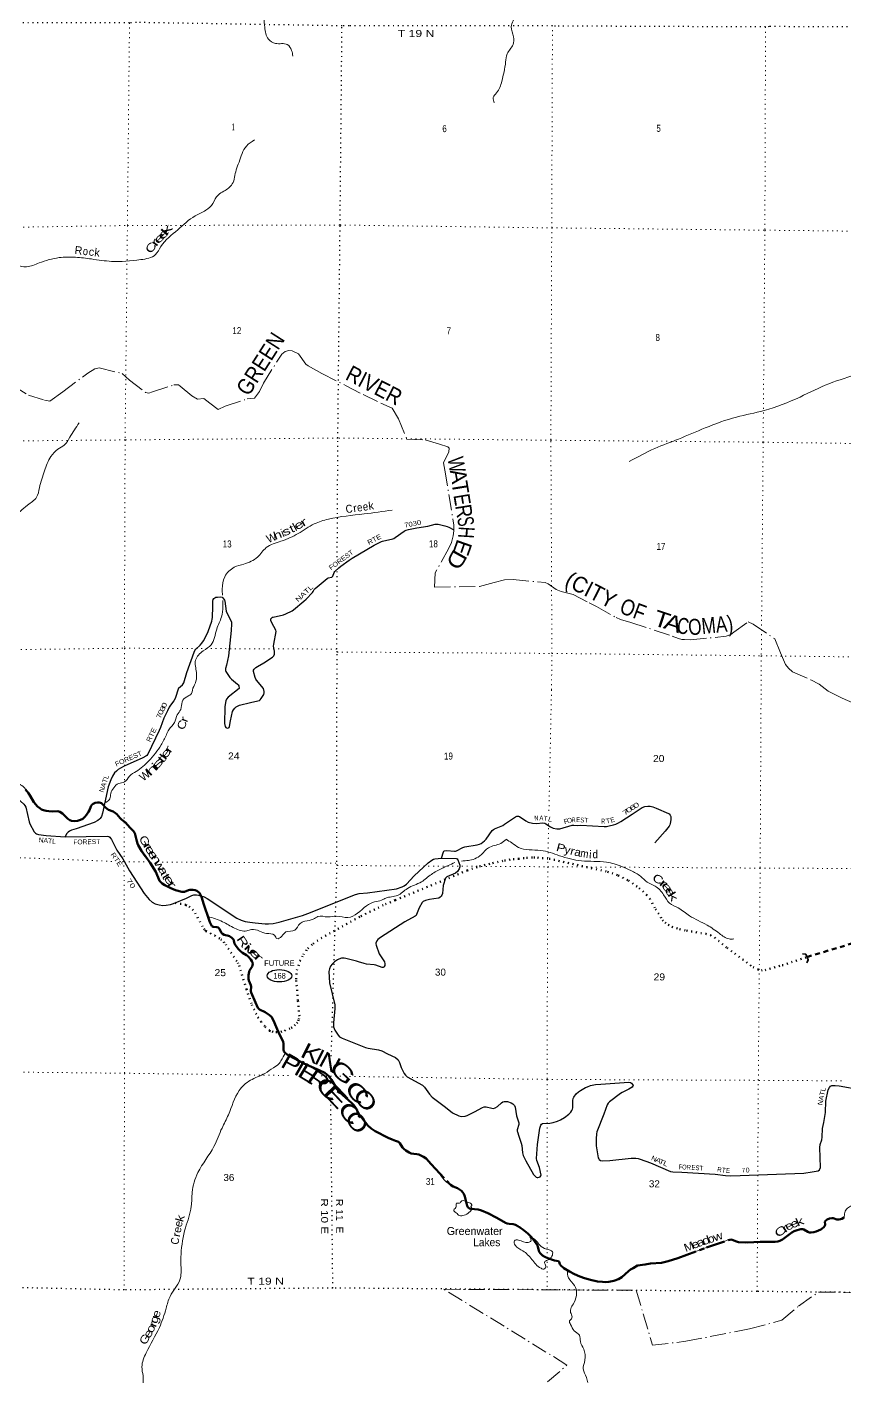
# Model space of a CAD drawing. Header units: feet. Extents: x -252966 to 4, y -183309 to 1368.
# Drawn here: x -124436 to -104019, y -154382 to -120662 of the extents above; entities that cross this region are included whole.
import ezdxf
from ezdxf.enums import TextEntityAlignment as Align

# ---------------------------------------------------------------- set-up
doc = ezdxf.new("R2010")
doc.units = ezdxf.units.FT
doc.header["$LTSCALE"] = 80
for name, pattern in [('DOT_DASHED', [7.7, 5, -1.2, 0.3, -1.2]), ('DOTTED', [1.5, 0.3, -1.2]), ('LONG_DASH_SHORT_DASH', [9.9, 6, -1.2, 1.5, -1.2]), ('MEDIUM_DASHED', [4.5, 3, -1.5]), ('SHORT_DASHED', [2.7, 1.5, -1.2])]:
    doc.linetypes.add(name, pattern=pattern)
for name, color, linetype, lineweight in [('11', 7, 'LONG_DASH_SHORT_DASH', 60), ('29', 7, 'Continuous', 25), ('30', 7, 'Continuous', 35), ('39', 7, 'Continuous', 13), ('41', 7, 'Continuous', 13), ('44', 7, 'DOT_DASHED', 13), ('51', 7, 'MEDIUM_DASHED', 70), ('52', 7, 'Continuous', 25), ('6', 7, 'DOTTED', 25), ('7', 7, 'DOTTED', 13)]:
    doc.layers.add(name, color=color, linetype=linetype, lineweight=lineweight)
doc.layers.add('12', color=7, linetype='Continuous')

msp = doc.modelspace()

# ---------------------------------------------------------------- linework, layer by layer
at = {"layer": '11'}
for points in [[(-124474.66, -139719.7), (-124399.68, -139815.53), (-124355.17, -139883.79), (-124267.81, -140037.14), (-124173.19, -140148.53), (-124118.63, -140192.07), (-124074.89, -140217.69), (-124021.38, -140239.54), (-123953.76, -140256.53), (-123890.09, -140265.44), (-123792.2, -140273.36), (-123661.4, -140267.21), (-123612.82, -140280.92), (-123552, -140322.1), (-123417.25, -140457.07), (-123368.42, -140490.06), (-123324.46, -140503.21), (-123255.1, -140509.76), (-123173.41, -140503.93), (-123098.83, -140483.46), (-123041.59, -140453.14), (-122986.82, -140404.7), (-122946.42, -140355.5), (-122895.71, -140278.62), (-122875.64, -140239.86), (-122844.05, -140149.36), (-122826.93, -140119.86), (-122814.7, -140105.24), (-122782.99, -140079.22), (-122732.06, -140055.14), (-122676.15, -140043.87), (-122628.58, -140045.71), (-122600.6, -140053.27), (-122577.42, -140065.45), (-122546.38, -140090.95), (-122475.67, -140168.31), (-122429.58, -140209.11), (-122396.83, -140227.63), (-122282.51, -140275.68), (-122259.94, -140287.02), (-122220.94, -140313), (-122192.33, -140340.12), (-122107.38, -140441.79), (-122075.53, -140472.07), (-121971.9, -140546.67), (-121868, -140669.27), (-121777.07, -140762.04), (-121743.13, -140811.16), (-121720, -140876.37), (-121694.49, -141010.68), (-121676.64, -141071.48), (-121653.65, -141117.1), (-121570.31, -141253.54), (-121359.99, -141558.67), (-121215.47, -141783.26), (-121122.95, -142002.52), (-121061.15, -142068.85), (-120990.82, -142115.1), (-120843.94, -142188.29), (-120720.96, -142236.64), (-120568.72, -142275.63), (-120531.91, -142280.55), (-120503.52, -142277.07), (-120399.39, -142236.67), (-120367.23, -142229.74), (-120283.51, -142233.12), (-120233.44, -142241.13), (-120190.27, -142255.54), (-120156.02, -142276.08), (-120126.74, -142306.59), (-120099, -142352.97), (-120075.89, -142406.23), (-120018.88, -142596.68), (-119893.93, -142959.43), (-119862.66, -143041.61), (-119832.1, -143104.79)], [(-119832.1, -143104.79), (-119815.03, -143135.5), (-119800.27, -143148), (-119784.96, -143154.31), (-119769.29, -143157.65), (-119688.2, -143163.07), (-119662.41, -143169.56), (-119645.79, -143179.92), (-119627.24, -143201.91), (-119581.41, -143294.8), (-119553.47, -143329.43), (-119510.02, -143351.05), (-119398.71, -143378.08), (-119374.68, -143387.73), (-119351.83, -143401.18), (-119317.89, -143425.73), (-119298.3, -143443.76), (-119280.56, -143465.02), (-119270.16, -143482.96), (-119263.54, -143501.2), (-119248.23, -143568.14), (-119230.2, -143604.47), (-119146.3, -143715.67), (-119098.88, -143765.33), (-119048.12, -143805.24), (-118948.01, -143862.31), (-118908.3, -143897.41), (-118841.52, -143974.2), (-118818.2, -144010.74), (-118803.25, -144043.82), (-118794.4, -144082.41), (-118798.25, -144114.13), (-118811.2, -144143.14), (-118873.07, -144242.1), (-118884.05, -144276.72), (-118897.95, -144360.51), (-118900.88, -144454.13), (-118893.11, -144495.53), (-118839.97, -144611.46), (-118833.15, -144652.9), (-118843.66, -144743.02), (-118842.92, -144765.34), (-118834.25, -144794.73), (-118729.06, -145041.86), (-118666.57, -145181.2), (-118627.73, -145218.98), (-118486.95, -145283.46), (-118378.97, -145359.23), (-118326.93, -145407.21), (-118271.93, -145497.77), (-118143.98, -145812.58), (-118032.53, -146022.12), (-118023.38, -146076.04), (-118028.94, -146188.73), (-118027.68, -146220.04), (-118024.91, -146237.62), (-118020.17, -146254.48), (-118013.44, -146269.82), (-118002.93, -146285.91), (-117979.26, -146310.41), (-117934.98, -146345.39), (-117875.85, -146381.2), (-117765.16, -146441.16), (-117520.61, -146567), (-117132.69, -146735.13), (-116993.33, -146807.69), (-116891.6, -146890.59), (-116823.08, -146979.5), (-116683.09, -147208.35), (-116617.01, -147291.45), (-116320.47, -147558.89), (-116275.47, -147601.5), (-116241.17, -147644.43), (-116193.38, -147719.21), (-116184.37, -147742.89), (-116170.91, -147813.78), (-116157.34, -147840.64), (-116065.2, -147932.59), (-115916.48, -148121.72), (-115837.35, -148193.72), (-115732.69, -148261.78), (-115406.35, -148429.92), (-115313.85, -148473.82), (-115223.43, -148500.81), (-115155.16, -148528.66), (-115117.52, -148564.42), (-115050.33, -148672.32), (-115021, -148707.55), (-114968.63, -148747.55), (-114884.2, -148796.68), (-114833.6, -148816.51), (-114769.04, -148827.07), (-114694.21, -148835.39), (-114645.87, -148849.34), (-114526.07, -148906.41), (-114463.27, -148948.35), (-114332.59, -149083.03), (-113852.7, -149602.95)], [(-113852.7, -149602.95), (-113788.18, -149646.54), (-113678.4, -149686.91), (-113578.15, -149755.66), (-113541.72, -149792.26), (-113517.43, -149829.3), (-113493.02, -149897.18), (-113435.68, -150127.35), (-113416.4, -150163.62), (-113399.43, -150182.29), (-113378.57, -150196.01), (-113340.38, -150204.87), (-113163.72, -150216.56), (-113076.12, -150243.59), (-112920.23, -150309.69), (-112692.85, -150425.81), (-112476.25, -150554.3), (-112434.93, -150570.09), (-112390.42, -150577.89), (-112285.33, -150587.34), (-112226.99, -150603.1), (-112166.33, -150635.08), (-112044.81, -150716.59), (-111919.24, -150823.44), (-111838.45, -150903.54), (-111766.26, -150987.05), (-111690.91, -151091.28), (-111677.37, -151123.22), (-111646.89, -151243.75), (-111633.89, -151275.03), (-111610.35, -151309.81), (-111555.97, -151365.73), (-111497.79, -151405.59), (-111421.67, -151438.53), (-111252.05, -151492.86), (-111152.75, -151512.54), (-111134.96, -151525.65), (-111122.38, -151586.05), (-111093.65, -151615.94), (-111017.47, -151683.77), (-110878.77, -151770.19), (-110756.48, -151834.64), (-110621.56, -151895.11), (-110505.82, -151938.3), (-110357.01, -151981.7), (-110179.02, -152016.99), (-110057.44, -152031.34), (-109984.57, -152033.82), (-109893.04, -152028.03), (-109767.52, -152002.17), (-109652.35, -151957.42), (-109570.05, -151907.93), (-109406.38, -151757.84), (-109357.67, -151720.83), (-109289.63, -151682.25), (-109178.07, -151622.69), (-108986.52, -151592.79), (-108854.36, -151572.82), (-108580.12, -151550.56), (-108409.58, -151511.23), (-108167.82, -151436.24), (-107457.44, -151172.19), (-106912.12, -150985.11), (-106827.87, -150971.87), (-106731.59, -151010.28), (-106654.37, -151039.8), (-106427.41, -151048.39), (-106112.13, -151026.41), (-105814.08, -151032.08), (-105735.23, -151029.13), (-105670.87, -151019.95), (-105622.15, -151003.68), (-105552.97, -150965.89), (-105320.39, -150791.03), (-105262.33, -150761.25), (-105189.8, -150734.54), (-105127.67, -150718.62), (-105127.67, -150718.62), (-105096.25, -150713.47), (-105067.53, -150711.66), (-105046.39, -150715.31), (-105023.93, -150723.35), (-104925.94, -150777.77), (-104904.47, -150787.06), (-104878.51, -150793.68), (-104840.71, -150793.05), (-104776.5, -150783.61), (-104716.09, -150767.81), (-104658.46, -150746.5), (-104600.31, -150718.46), (-104563.03, -150694.4), (-104521.98, -150658.89), (-104494.39, -150626.59), (-104489.56, -150598.57), (-104494.79, -150530.71), (-104483.14, -150501.81), (-104438.47, -150467.47), (-104381.6, -150442.26), (-104323.87, -150432.5), (-104288.68, -150437.06), (-104200.95, -150468.42)], [(-104199.22, -150468.77), (-104180.99, -150470.79), (-104145.29, -150469.62), (-104109.59, -150464.98), (-104070.68, -150452.38), (-104028.6, -150424.95), (-104016.34, -150411.72)]]:
    msp.add_lwpolyline(points, dxfattribs=at)
at = {"layer": '29'}
for points in [[(-118525.96, -137196.7), (-118698.92, -136989.57), (-118715.18, -136962.66), (-118730.43, -136926.28), (-118771.9, -136773.63), (-118771.5, -136739.6), (-118758.59, -136717.3), (-118715.01, -136675.31), (-118677.63, -136645.68), (-118517.3, -136551.69), (-118297.43, -136416.75), (-118280.41, -136397.38), (-118271.08, -136384.07), (-118252.85, -136338.09), (-118247.56, -136303.45), (-118248.23, -136265.4), (-118271.53, -136138.38), (-118269.27, -136086.85), (-118210.96, -135776.27), (-118214.12, -135742.87), (-118266.39, -135645.03), (-118341.88, -135507.61), (-118345.54, -135484.59), (-118340.25, -135455.82), (-118317.96, -135428.82), (-118300.36, -135418.25), (-118282.99, -135411.32), (-118029.43, -135352.49), (-117965.35, -135334.31), (-117932.49, -135317.88), (-117846.24, -135275.02), (-117805.17, -135252.72), (-117777.46, -135229.21), (-117514.87, -135015.38), (-117460.78, -134963.32), (-117298.84, -134796.61), (-117284.27, -134775.16), (-117256.6, -134723.82), (-117233.13, -134696.82), (-116932.14, -134447.34), (-116912.37, -134435.14), (-116817.8, -134415.59), (-116805.41, -134408.6), (-116796.02, -134392.16), (-116762.78, -134295.11), (-116746.74, -134273.59), (-116645.52, -134183.07), (-116590.09, -134140.34), (-116387.09, -133990.07), (-116312.41, -133939.47), (-115755.76, -133618.73), (-115609.11, -133539.24), (-115577.43, -133525.15), (-115554.17, -133517.28), (-115296.98, -133454.71), (-115270.37, -133444.55), (-115233.62, -133424.19), (-115011.99, -133260.9), (-114987.79, -133245.15), (-114961.97, -133235.76), (-114905.25, -133223.3), (-114691.98, -133180.33), (-114420.44, -133139.74), (-114235.62, -133093.71), (-114201.09, -133088.76), (-114157, -133093.71), (-113993.9, -133130.11), (-113934.22, -133150.84), (-113895.33, -133167.67), (-113768.43, -133233.09)], [(-120650.11, -137185.52), (-120545.72, -137105.9), (-120530.46, -137083.6), (-120517.92, -137056.71), (-120439.89, -136793.39), (-120261.86, -136289.03), (-120238.28, -136246.53), (-120212.46, -136216.01), (-120104.51, -136112.69), (-120063.5, -136062.71), (-120024.71, -136004.69), (-119935.53, -135833.28), (-119910.95, -135773.68), (-119814.83, -135510.47), (-119804.11, -135466.98), (-119795.9, -135423.54), (-119788.41, -135146.13), (-119787.68, -135011.47), (-119783.29, -134972.97), (-119768.91, -134950.42), (-119745.44, -134929.29), (-119714.93, -134917.54), (-119672.38, -134911.24), (-119588.2, -134908.15), (-119560.04, -134915.2), (-119541.88, -134930.18), (-119504.06, -134986.8), (-119489.63, -135016.16), (-119456.78, -135262.7), (-119439.77, -135305.39), (-119332.58, -135513.49), (-119325.35, -135542.12), (-119323, -135577.34), (-119330.05, -135747.11), (-119400.38, -136381.03), (-119454.09, -136610.27), (-119473.21, -136699.69), (-119475.55, -136746.65), (-119467.16, -136771.29), (-119366.42, -136923.93), (-119327.71, -136961.46), (-119173.98, -137092.98), (-119157.55, -137109.42), (-119145.94, -137133.78), (-119136.16, -137193.5)], [(-120650.11, -137185.52), (-120732.33, -137451.2), (-120765.21, -137508.72), (-120849.44, -137616.58), (-120883.26, -137665.66), (-120924.97, -137753.48), (-121016.65, -137940.66), (-121095.71, -138171.87), (-121130.34, -138247.94), (-121419.64, -138839.75), (-121439.39, -138868.44), (-121467.85, -138892.53), (-121542.99, -138932.51), (-122010.55, -139141.55), (-122100.48, -139190.44), (-122154.11, -139224.39), (-122202.27, -139263.82), (-122247.03, -139309.17), (-122302.97, -139390.86), (-122342.37, -139476.29), (-122403.27, -139656.03), (-122546.93, -140315.64), (-122574.41, -140400.68), (-122604.54, -140447.23), (-122624.76, -140466.39), (-122668.54, -140499.25), (-122758.01, -140543.66), (-123204.96, -140702.84), (-123321.97, -140736.92), (-123359.18, -140752.25), (-123376.08, -140762.99), (-123402.96, -140787.3), (-123446.74, -140833.3), (-123483.97, -140908.03)], [(-119136.16, -137193.5), (-119409.59, -137416.7), (-119449.17, -137461.7), (-119466.51, -137502.13), (-119477.45, -137550.32), (-119489.41, -137655.6), (-119496, -138070.31), (-119486.21, -138148.32), (-119467.05, -138172.84), (-119448.99, -138183.37), (-119427.1, -138185.56), (-119403.02, -138183.37), (-119386.85, -138173.76), (-119374.57, -138146.13), (-119352.86, -138001.82), (-119296.22, -137776.04), (-119273.87, -137727.75), (-119243.22, -137690.51), (-119206.01, -137655.46), (-119160.24, -137629.32), (-119125.02, -137613.84), (-118846.51, -137548.76), (-118665.32, -137508.7), (-118627.31, -137493.17), (-118606.21, -137478.03), (-118582.13, -137449.56), (-118519.42, -137348.13), (-118504.94, -137309.67), (-118507.24, -137268.33), (-118525.96, -137196.7)], [(-125085.79, -139718.83), (-124825.62, -139824.62), (-124762.36, -139862.91), (-124512.81, -140086.34), (-124486.54, -140119.2), (-124464.41, -140165.4), (-124380.37, -140529.91), (-124362.68, -140577.35), (-124255.59, -140777.43), (-124226.9, -140811.35), (-124194.3, -140832.2), (-124143.95, -140847.53), (-123958.83, -140870.53), (-123483.97, -140908.03)], [(-114076.61, -141438.75), (-114024.76, -141283.05), (-114016.33, -141262.69), (-114004.29, -141255.01), (-113946.18, -141249.89), (-113753.84, -141266.12), (-113727.38, -141267.07), (-113698.92, -141258.31), (-113547.88, -141175.07), (-113497.98, -141158.85), (-113182.57, -141108.36), (-113125.39, -141091.83), (-113085.99, -141067.73), (-113000.61, -141002.02), (-112962.38, -140962.61), (-112807.98, -140745.73), (-112781.24, -140722.22), (-112751.06, -140706.3), (-112547.47, -140618.7), (-112503.7, -140592.4), (-112224.28, -140408.01), (-112196.14, -140391.97), (-112176.43, -140387.59), (-112152.35, -140387.59), (-112129.93, -140399.07), (-111970.7, -140507.1), (-111909.37, -140534.35), (-111802.11, -140560.64), (-111704.68, -140570.26), (-111541.61, -140558.44), (-111496.06, -140564.64), (-111469.37, -140575.97), (-111356.72, -140658.41), (-111286.59, -140688.78), (-111196.84, -140708.5), (-111161.81, -140708.5), (-111116.57, -140703.25), (-110811.56, -140614.31), (-110766.62, -140611.08), (-110688.48, -140617.99), (-110594.18, -140613.06), (-110010.97, -140645.8), (-109950.18, -140643.89), (-109891.07, -140632.94), (-109781.62, -140606.65), (-109721.43, -140590.12), (-109686.4, -140574.78), (-109654.66, -140558.46), (-109594.46, -140522.32), (-109315.69, -140335.17), (-109061.25, -140175.78), (-108992.47, -140147.75), (-108918.46, -140139.35), (-108865.5, -140141.18), (-108799.83, -140156.51), (-108714.47, -140189.78), (-108406.9, -140319.71), (-108387.18, -140333.8), (-108360.93, -140361.32), (-108347.79, -140398.56), (-108348.72, -140482.52), (-108360.93, -140573.8), (-108369.69, -140602.28), (-108390.53, -140636.33), (-108486.16, -140761.48), (-108744.09, -141055.08)], [(-123483.97, -140908.03), (-122428.95, -140890.08), (-122392.73, -140900.12), (-122366.46, -140915.45), (-122346.76, -140937.35), (-122325.54, -140969.41), (-122190.16, -141239.48), (-122044.15, -141455.56), (-121875.01, -141756.06), (-121508.28, -142323.34), (-121385.77, -142470.71), (-121306.96, -142534.23), (-121232.34, -142576.98), (-121136.22, -142608.71), (-121037.71, -142617.47), (-120961.09, -142615.28), (-120849.54, -142597.4), (-120772.83, -142573.66), (-120448.7, -142437.69), (-120316.42, -142371.05), (-120263.28, -142353.65), (-120202.59, -142351.34), (-120147.87, -142360.1), (-120007.77, -142408.29), (-119931.42, -142447.63), (-119188.85, -142939.06), (-119086.18, -142984.41), (-118981.1, -143017.26), (-118869.46, -143041.36), (-118732.95, -143058.51), (-118479.81, -143078.6), (-118401, -143076.41), (-118285.85, -143067.65), (-118136.13, -143036.98), (-117547.67, -142867.72), (-117421.41, -142823.41), (-116224.35, -142343.88), (-116134.24, -142317.4), (-115929.08, -142301.18), (-115204.04, -142201.29), (-115061.6, -142155.31), (-115009.07, -142129.02), (-114948.06, -142084), (-114761.35, -141883.76), (-114412.82, -141557.13), (-114317.33, -141485.02), (-114281.23, -141464.23), (-114245.22, -141452.85), (-114076.61, -141438.75)], [(-114076.61, -141438.75), (-113709.72, -141446.97), (-113688, -141457.66), (-113672.68, -141481.75), (-113620.14, -141613.18), (-113615.76, -141635.09), (-113617.8, -141658.42), (-113633.27, -141707.37), (-113681.43, -141773.09), (-113727.79, -141811.45), (-113941.93, -141902.33), (-113963.82, -141919.85), (-113975.83, -141936.85), (-114031.99, -142118.55), (-114056.28, -142320.66), (-114069.99, -142359.05), (-114087.51, -142387.52), (-114113.77, -142416), (-114143.76, -142433.87), (-114266.57, -142454.83)], [(-114266.57, -142454.83), (-114374.82, -142473.3), (-114479.35, -142494.86), (-114536.26, -142518.95), (-114564.14, -142547.27), (-114635.78, -142678.7), (-114699.84, -142850.29), (-114712.49, -142868.34), (-114738.76, -142890.24), (-114992.62, -143031.28), (-115600.53, -143419.06), (-115672.4, -143474.01), (-115696.48, -143502.49), (-115718.37, -143561.63), (-115720.56, -143576.96), (-115712.98, -143614.14), (-115633.12, -143827.46), (-115502.99, -144029.33), (-115491.8, -144077.5), (-115496.18, -144123.5), (-115511.51, -144149.79), (-115520.26, -144162.93), (-115533.4, -144171.69), (-115558.73, -144172.97), (-115719.47, -144112.55), (-115760.49, -144102.52), (-115951.51, -144086.26), (-116006.83, -144073.65), (-116151.59, -144027.55)], [(-116151.59, -144027.55), (-116202.67, -144011.29), (-116469.22, -143942.79), (-116510.66, -143935.62), (-116576.49, -143938.41), (-116642.16, -143960.31), (-116674.99, -143977.84), (-116750.38, -144033.06), (-116810.71, -144089.55), (-116847.93, -144137.74), (-116876.39, -144205.65), (-116889.4, -144273.92), (-116878.45, -144552.58), (-116745.04, -145103.74), (-116739.18, -145197.39), (-116775.23, -145555.66), (-116775.69, -145655.75), (-116743.13, -145736.37), (-116657.48, -145866.04), (-116622.46, -145901.08), (-116560.9, -145940.84), (-115974.5, -146172.7), (-115905.83, -146184.81), (-115653.61, -146225.77), (-115571.71, -146251.56), (-115428.12, -146326.55), (-115230.22, -146422.42), (-115161.09, -146479.89), (-115122.95, -146547.27), (-115086.96, -146667.1), (-115013.5, -146818.89), (-114978.47, -146862.7), (-114935.15, -146903.28), (-114550.45, -147114.09), (-114501.26, -147160.61), (-114376.45, -147338.51), (-114310.81, -147408.14), (-113975.03, -147665.71)], [(-113975.03, -147665.71), (-113800, -147799.98), (-113640.96, -147876.9), (-113607.03, -147888.96), (-113570.91, -147894.43), (-113488.15, -147889.72), (-113435.19, -147872.52), (-113254.29, -147778.19), (-113056.55, -147668.24), (-113007.23, -147654.58), (-112960.17, -147657.33), (-112820.17, -147690.99), (-112777.38, -147691.81), (-112737.98, -147680.86), (-112679.3, -147646.52), (-112576, -147553.53), (-112543.15, -147531.91), (-112512.5, -147520.96), (-112470.91, -147518.76), (-112431.28, -147523.13), (-112337.38, -147553.81), (-112291.41, -147582.29), (-112255.89, -147621.32), (-112239.97, -147662.24), (-112206.59, -147878.37), (-112148.03, -148049.96), (-112146.8, -148093.47), (-112183.06, -148227.39), (-112185.24, -148260.25), (-112180.96, -148281.43), (-112148.03, -148386.01), (-112083.79, -148561.07), (-112070.32, -148618.4), (-112054.36, -148801.87), (-112035.3, -148870.31), (-111968.37, -149005.24), (-111780.28, -149342.36), (-111755.83, -149370.36), (-111712.42, -149410.27), (-111686.15, -149423.41), (-111668.18, -149423.47), (-111635.8, -149414.65), (-111611.72, -149399.31), (-111592.02, -149375.22), (-111587.24, -149358.27), (-111625.31, -149173.48), (-111692.72, -148994.07), (-111701.01, -148946.19), (-111681.11, -148597.75), (-111622.43, -148187.65), (-111598.59, -148109.11), (-111581.07, -148085.02), (-111557.01, -148074.18), (-111368.37, -148062.32), (-111285.55, -148043.4), (-111179.38, -148013.83), (-111102.77, -147981.21), (-111004.26, -147924.02), (-110892.64, -147839.34), (-110844.46, -147783.83), (-110820.38, -147746.59), (-110807.03, -147714.09), (-110795.2, -147679.79), (-110796.57, -147493.79), (-110784.26, -147447.6), (-110766.75, -147408.17), (-110708.56, -147332.49), (-110652.92, -147281.12), (-110604.76, -147243.88), (-110482.19, -147172.78), (-110427.44, -147149.69), (-110350.83, -147123.4), (-110226.68, -147097.56), (-110092.39, -147088.06)], [(-110092.39, -147088.06), (-109397.81, -147038.94), (-109351.52, -147047.84), (-109327.45, -147065.36), (-109301.18, -147091.65), (-109288.41, -147120.35), (-109294.61, -147137.65), (-109316.5, -147159.55), (-109393.7, -147211.32), (-109561.67, -147293.17), (-109605.48, -147321.1), (-109876.9, -147529.74), (-109914.11, -147562.6), (-109937.44, -147599.83), (-110020.23, -147833.32), (-110192.13, -148281.1), (-110204.16, -148326.15), (-110216.21, -148456.33), (-110211.54, -148630.64), (-110160.72, -148931.8), (-110149.44, -148956.86), (-110137.4, -148973.29), (-110103.26, -148994.57), (-110061.88, -149005.05), (-109870.69, -148999.24), (-109336.57, -148937.24), (-109219.09, -148934.96), (-109166.56, -148941.53), (-109114.2, -148957.83), (-108850.55, -149053.03), (-108351.59, -149269.15), (-108296.41, -149279.97), (-108071.01, -149284.39), (-107235.38, -149340.06), (-106977.05, -149373.08), (-106856.02, -149380.73), (-106614.08, -149373.24), (-105019.1, -149309.38), (-104818, -149282.16), (-104664.77, -149255.87), (-104631.19, -149229.67), (-104603.48, -149168.25), (-104622.98, -148668.7), (-104614.42, -148592.15), (-104568.72, -148476.96), (-104561.88, -148408.15), (-104559.58, -148194.53), (-104525.84, -148044.63), (-104482.99, -147796.65), (-104471.87, -147516.25), (-104410.51, -147226.4), (-104382.38, -147168.33), (-104352.83, -147136.57), (-104325.47, -147124.52), (-104242.28, -147120.14), (-104140.69, -147127.3)], [(-104140.69, -147127.3), (-102461.54, -147431.1)]]:
    msp.add_lwpolyline(points, dxfattribs=at)
at = {"layer": '39'}
for points in [[(-120011.99, -106429.67), (-119738.74, -106753.42), (-119513.78, -107085.1), (-119512.35, -107493.92), (-119506.04, -107765.82), (-119531.92, -108043.57), (-119467.95, -108412.5), (-119309.83, -108828.34), (-119186.75, -109064.73), (-119064.73, -109152.09), (-118825.84, -109506.01), (-118606.79, -109819.52), (-118424.95, -109981.77), (-118380.91, -110324.4), (-118312.3, -110594.68), (-118296.22, -110910.95), (-118244.38, -111291.89), (-118282.82, -111648.1), (-118700.98, -111995.89), (-118827.42, -112287.1), (-118963.67, -112542), (-119238.23, -112741.67), (-119335.02, -113111.6), (-119351.13, -113433.72), (-119308.63, -113701.82), (-119150.7, -113831.7), (-119079.64, -114033.53), (-119117.94, -114367.58), (-119015.34, -114666.27), (-118915.83, -114817.93), (-118742.33, -115026.44), (-118476.8, -115297.96), (-118245.96, -115653.84), (-118191.48, -115936.12), (-118217.89, -116296.43), (-118106.7, -116508.58), (-117976.36, -116867.86), (-117901.49, -117101.93), (-117752.52, -117376.75), (-117544.81, -117893.59), (-117539.23, -118280.28), (-117651.99, -118634.01), (-117814.92, -118975.34), (-117896.33, -119137.95), (-118138.35, -119277.4), (-118288.69, -119536.24), (-118423.4, -119863.65), (-118503.85, -120191.4), (-118494.85, -120672.77), (-118402.26, -120965.35), (-118228.12, -121073.18), (-117930.91, -121103.23), (-117823.31, -121246.89), (-117792.06, -121388.05)], [(-114570.62, -109953.55), (-114656.19, -110138.29), (-114601.19, -110338), (-114474.32, -110610.67), (-114341.33, -110869.27), (-114262.2, -111067.12), (-114201.27, -111280.97), (-114140.91, -111585.44), (-113974.59, -111975.15), (-113787.25, -112219.99), (-113672.64, -112524.8), (-113600.71, -112905.87), (-113584.71, -113550.39), (-113499.92, -114122.85), (-113406.63, -114620.85), (-113430.55, -114906.67), (-113426.08, -115152.38), (-113346.76, -115318.01), (-113309.49, -115461.23), (-113407.29, -115674.08), (-113449.32, -115963.81), (-113322.64, -116266.68), (-113245.99, -116537.01), (-113216.67, -116984.27), (-113197.56, -117139.45), (-113137.78, -117218.37), (-113027.71, -117289.54), (-112902.53, -117511.85), (-112846.21, -117820.31), (-112740.3, -117913.61), (-112531.9, -118005.54), (-112463.21, -118263.74), (-112431.94, -118402.89), (-112164.53, -118694.56), (-111889.25, -119014.47), (-111840.56, -119258.45), (-111926.26, -119779.49), (-112066.97, -120102.84), (-112284.54, -120506.26), (-112335.72, -120654.96), (-112275.04, -120909.08), (-112290.33, -121102.32), (-112432.45, -121331), (-112473.95, -121538.17), (-112571.46, -122020.88), (-112701.91, -122310.05), (-112785.02, -122424.32), (-112757.73, -122557.4)], [(-109388.54, -131525.96), (-108745.44, -131197.71), (-108151.14, -130961.79), (-107488.27, -130684), (-106704.86, -130413.01), (-106016.58, -130248.16), (-105118.22, -129911.44), (-104394.72, -129579.66), (-103637.46, -129312.54), (-103305.02, -129173.65), (-102974.82, -129073.01), (-102473.66, -128945.26), (-102081.76, -128621.47), (-101614.14, -128080.66), (-101438.5, -127950.86), (-100961.12, -127772.61), (-100264.26, -127523.23), (-99435.82, -127121.63), (-99004.73, -126953.15), (-98653.49, -126703.62), (-98272.76, -126554.97), (-97963.51, -126270.94), (-97659.9, -125610.3), (-97522.9, -125236.58), (-97641.53, -124931.75), (-97614.08, -124722.48), (-97359.86, -124244.78), (-97252.82, -123842.69), (-97091.99, -123515.44), (-96872.6, -123142.24), (-96575.98, -122948.76), (-96353.14, -122666.2), (-96074.48, -122452.47), (-95894.47, -122268.32), (-95525.91, -122137.72), (-95324.84, -121802.67), (-95292.63, -121476.63), (-95255.36, -121303.67), (-95063.26, -121113.56), (-95009.96, -120948.76), (-94809.23, -120666.07), (-94609.91, -120288.72), (-94661.69, -119899.72), (-95073.41, -119548.75), (-95459.68, -119302.66), (-95679.59, -119124.06), (-96359.02, -118843.91), (-96613.76, -118771.83), (-96893.64, -118544.53), (-97095.22, -118327.79), (-97248.74, -117821.35), (-97369.9, -117597.06), (-97402.61, -117369.29), (-97286.8, -117168.63), (-97149.27, -117028.53), (-97175.26, -116692.06), (-97230.96, -116475.49)], [(-118751.84, -123486.49), (-118951.74, -123638.29), (-119137.15, -124039.9), (-119208.72, -124234.79), (-119307.41, -124586.59), (-119515.53, -124766.53), (-119660.82, -124862.29), (-119790.75, -125070.91), (-119966.66, -125243), (-120234.83, -125386.32), (-120667.04, -125729.99), (-121089.7, -126152.26), (-121225.61, -126352.79), (-121594.13, -126477.35), (-122323.84, -126521.12), (-122823.82, -126461.6), (-123221.43, -126418.83), (-123633.43, -126428.33), (-124130.6, -126560.14), (-124448.71, -126656.83), (-124693.47, -126594.88), (-124899.33, -126418.39), (-125014.09, -126382.41)], [(-123135.18, -130557.79), (-123364.54, -130918.85), (-123504.44, -131115.33), (-123663.83, -131217.03), (-123835.77, -131395.19), (-123996.8, -131754.65), (-124124.09, -132180.79), (-124197.93, -132415.95), (-124422.23, -132613.91), (-124805.74, -132883.37), (-124932.51, -132910.77), (-125048.57, -132953.66)], [(-115308.08, -132737.46), (-116012, -132833.74), (-116905.04, -132965.09), (-117255.44, -133083.72), (-117662.88, -133324.84), (-117856.44, -133426.34), (-118088.11, -133517.52), (-118456.85, -133676.32), (-118673.35, -133910.58), (-119018.08, -134085.64), (-119255.71, -134166.72), (-119494.34, -134404.87), (-119556.56, -134710.58), (-119551.87, -134863.54)], [(-119542.77, -134998.29), (-119541.24, -135145.66), (-119577.07, -135409.25), (-119693.54, -135712.61), (-119832.67, -136104.44), (-120032.59, -136258.25), (-120222.94, -136488.65), (-120200.78, -136796.9), (-120214.22, -137014.31), (-120288.05, -137187.67)], [(-122462.02, -140045.52), (-122369.4, -139951.78), (-122342.07, -139819.24), (-122268.47, -139679.09), (-122144.97, -139573.62), (-122001.97, -139532.72), (-121876.13, -139391.05), (-121708.31, -139271.91), (-121392.51, -139007.29), (-121083.52, -138607.8), (-120952.65, -138355.51), (-120891.23, -138229.33), (-120750.98, -138049.57), (-120678.88, -137853.07), (-120595.29, -137719.06), (-120557.41, -137530.28), (-120443.77, -137404.59), (-120352.87, -137353.35), (-120288.05, -137187.67)], [(-125084.82, -139542.5), (-124794.38, -139539.8), (-124629.59, -139582.16), (-124402.55, -139811.75), (-124233.81, -140083.57), (-124040.92, -140232.62), (-123797.73, -140273.01), (-123663.07, -140267.05), (-123337.55, -140500.72), (-123019.96, -140436.49), (-122891.26, -140271.52), (-122822.87, -140114.56), (-122585.68, -140060.35), (-122422.94, -140213.41), (-122221.98, -140312.15), (-122081.34, -140467.22), (-121966.81, -140551.82), (-121870.37, -140666.6), (-121765.9, -140775.35), (-121663.51, -141099.46), (-121211.53, -141790.1), (-121115.13, -142013.57), (-120906.16, -142158.61), (-120544.42, -142279.58), (-120355.47, -142229.37), (-120124.36, -142310.01), (-120021.95, -142587.83), (-119889.44, -142972.34), (-119819.15, -143129.38), (-119648.32, -143177.78), (-119545.87, -143334.84), (-119360.98, -143395.33), (-119278.6, -143467.83), (-119236.44, -143594.66), (-119087.77, -143775.89), (-118918.98, -143886.69), (-118794.44, -144082), (-118882.94, -144271.15), (-118899.09, -144470.41), (-118834.83, -144631.46), (-118836.9, -144788.46), (-118776.65, -144921.33), (-118670.22, -145175), (-118471.28, -145293.87), (-118306.52, -145434.86), (-118212.12, -145638.2), (-118133.81, -145837.51), (-118037.4, -146010.66), (-117997.3, -146292.47), (-117842.57, -146399.24), (-117513.01, -146570.51), (-117217.6, -146697.48), (-116970.43, -146822.41), (-116598.77, -147309.71), (-116442.05, -147454.72), (-116299.39, -147577.58), (-116194.93, -147716.52), (-116156.78, -147841.34), (-116058.33, -147940.02), (-115865.46, -148171.6), (-115556.01, -148354.93), (-115322.9, -148469.79), (-115166.14, -148522.21), (-115009.44, -148717.54), (-114852.7, -148810.22), (-114647.7, -148848.58), (-114420.64, -148987.59), (-114223.74, -149201.05), (-113850.04, -149605.83), (-113647.08, -149704.57), (-113514.47, -149835.48), (-113460.28, -150030.75), (-113400.03, -150181.74), (-113289.5, -150207.97), (-113148.81, -150220.12), (-112726.8, -150407.55), (-112471.59, -150556.64), (-112218.36, -150607.11), (-111902.89, -150838.75), (-111699.97, -151076.37), (-111619.66, -151297.82), (-111470.97, -151418.67), (-111243.88, -151495.29), (-111145.4, -151515.47), (-111119.3, -151589.96), (-110972.62, -151714.84), (-110598.84, -151904.25), (-110080.33, -152029.33), (-109628.07, -151945.06), (-109332.53, -151705.71), (-109181.76, -151623.27)], [(-113574.03, -141510.3), (-113246.96, -141454.4), (-113077.24, -141347.36), (-112902.95, -141179.99), (-112598.62, -141070.19), (-112458.78, -140968.3)], [(-112461.07, -140966.86), (-112321.26, -141054.7), (-112151.57, -141170.99), (-111601.82, -141244.59), (-111124.92, -141375.85), (-110581.71, -141505.73), (-109955.25, -141537.8), (-109568.57, -141650.1), (-109346.49, -141748.78), (-109102.72, -141891.92), (-108935.28, -142034.35), (-108741.34, -142134.77), (-108526.39, -142354.1), (-108377.63, -142562.75), (-108159.77, -142683.51), (-107878.3, -142877.32), (-107440.5, -143110.83), (-107133.06, -143320.97), (-106889.22, -143456.07), (-106772.71, -143457.17)], [(-119913.85, -142894.67), (-119548.96, -143026.68), (-119247.13, -143190.49), (-118942.38, -143255.74), (-118827.59, -143224.63), (-118627.02, -143258.72), (-118446.81, -143322.79), (-118250.29, -143360.87), (-118188.83, -143449.98), (-118069.77, -143390.74), (-117966.34, -143283.07), (-117742.97, -143240.91), (-117612.89, -143075.14), (-117489.81, -143015.94), (-117284.43, -142963.55), (-117165.3, -142896.27), (-116916.3, -142906.67), (-116707.2, -142886.51), (-116418.24, -142921.43), (-115949.53, -142630.08), (-115753.77, -142531.33), (-115572.57, -142486.76), (-115471.68, -142437.41), (-115177.79, -142371.78), (-114929.09, -142195.05), (-114580.07, -142031.35), (-114331.26, -141842.55), (-114072.79, -141696.1), (-113746.29, -141549.21)], [(-117975.36, -146312.23), (-118090.14, -146500.56), (-118138.35, -146578.65), (-118276.56, -146676.48), (-118490.78, -146817.32), (-118853.96, -146990.95), (-119133.52, -147247.86), (-119402.19, -147850.96), (-119561.92, -148183.45), (-119765, -148644.3), (-120164.71, -149298.47), (-120307.81, -149790.07), (-120329.08, -150139.97), (-120474.6, -150675.82), (-120585.05, -151332.71), (-120587.65, -151616.39), (-120615.02, -151974.28), (-120861.91, -152392.47), (-120959.04, -152689.33), (-121128.14, -153168.62), (-121455.33, -153801.34), (-121563.02, -154154.44), (-121553, -154597.19), (-121600.26, -154713.44), (-121477.47, -154905.75), (-121228.04, -155308.5), (-121039.18, -155744.89), (-121015.2, -155978.51), (-120892.59, -156190.94), (-120604.29, -156517.6), (-120480.56, -156826.61), (-120338.51, -157109.64), (-120221.57, -157503.1), (-120138.28, -158061.22), (-120070.79, -158369.7), (-119963.54, -158503.51), (-119789.53, -158806.96), (-119708.82, -159208.12)], [(-113376.17, -150054.72), (-113439.83, -150034), (-113566.12, -150004.64), (-113600.6, -150040.53), (-113630.93, -150062.37), (-113703.24, -150061.69), (-113714.1, -150150.12), (-113736.58, -150192.16), (-113771.13, -150236.1), (-113711.47, -150303.06), (-113627.74, -150372.26), (-113511.16, -150365.31), (-113383.92, -150290.06), (-113323, -150218.2), (-113316.48, -150185.64), (-113346.32, -150146.59), (-113322.11, -150121.63), (-113331.77, -150079.28), (-113376.17, -150054.72)], [(-109181.76, -151623.27), (-108886.28, -151577.14), (-108550.62, -151545.13), (-107873.2, -151330.15), (-107455.08, -151171.38), (-107278.19, -151117.14), (-107014.86, -151018.66), (-106856.06, -150972.46), (-106643.03, -151041.01), (-106331.5, -151045.22), (-106124.47, -151027.22), (-105700.38, -151025.45), (-105264.14, -150762.02), (-105081.22, -150711.81), (-104862.17, -150794.46), (-104610.9, -150724.15), (-104500.33, -150635.65), (-104478.17, -150496.79), (-104323.38, -150432.47), (-104178.68, -150470.79), (-104025.91, -150422.57), (-104001.75, -150293.77), (-103931.36, -150189.14), (-103834.86, -150124.79), (-103523.29, -150026.34), (-103298.14, -149921.81), (-103129.29, -149851.46), (-102845.88, -149819.41), (-102636.84, -149797.39), (-102518.3, -149914.2), (-102299.29, -150109.56), (-102072.21, -150234.48), (-101786.89, -150462.09), (-101372.88, -150546.86), (-100854.31, -150500.86), (-100633.25, -150601.63), (-100400.11, -150625.91), (-100056.36, -150457.04), (-99728.71, -150374.7), (-99173.99, -150409.23), (-98659.48, -150486.01), (-98335.88, -150474.12), (-98134.62, -150376.06)], [(-111870.81, -150899.91), (-111845.71, -151010.81), (-111908.27, -151042.41), (-112150.8, -150983.79), (-112255.42, -151000.91), (-112234.35, -151113.78), (-112044.8, -151254.4), (-111821.74, -151465.76), (-111590.76, -151689.27), (-111500.52, -151706.22), (-111477.52, -151607.84), (-111505, -151537.16), (-111430.2, -151485.56), (-111318.81, -151386), (-111303.73, -151275.48), (-111453.79, -151209.68), (-111617.64, -151113.57), (-111750.88, -150965.43), (-111870.81, -150899.91)], [(-110420.12, -154548.1), (-110452.57, -154418.3), (-110535.01, -154206.26), (-110492.79, -153983.32), (-110522.45, -153711.41), (-110607.06, -153517.45), (-110631.78, -153364.31), (-110763.34, -153252.4), (-110852.27, -153092.61), (-110877.6, -153005.85), (-110828.91, -152954), (-110825.97, -152851.41), (-110851.56, -152794.83), (-110764.9, -152544.14), (-110702.46, -152305.3), (-110751.02, -152123.75), (-110899.92, -151931.2), (-110935.36, -151737.09)]]:
    msp.add_spline(points, degree=3, dxfattribs=at)
at = {"layer": '44'}
for points in [[(-118064.74, -128836.72), (-117986.4, -128773.97), (-117893, -128752.04), (-117810.38, -128757.46), (-117652.51, -128828.67), (-117469.35, -129087.71), (-117412.34, -129136.23), (-117068.43, -129324.31), (-116462.35, -129631.4), (-116036.32, -129850.4), (-115595.07, -130066.12), (-115311.91, -130186.75), (-115149.76, -130455.4), (-114941.76, -130963.46), (-114489.59, -130981.9), (-114124.81, -131093.87), (-113916.36, -131158.15), (-113888.5, -131190.31), (-113893.45, -131278.85), (-114024.88, -131552.69), (-113992.58, -131739.75), (-113767.15, -133113.46), (-113766.12, -133258.54), (-113788.13, -133385.14), (-113829.38, -133544.76), (-113889.89, -133693.37), (-114233.53, -134307.76)], [(-124791.64, -129622.91), (-124402.04, -129865.65), (-123997.16, -129988.05), (-123868.76, -130015.4), (-123540.69, -129779.62), (-122914.77, -129313.79), (-122738.87, -129208.79), (-122628, -129186.05), (-122060.41, -129322.08), (-121875.11, -129488.54), (-121472.08, -129795.67), (-121388.49, -129811.5), (-121299.08, -129785.3), (-120768.54, -129607.71), (-120651.42, -129607.84), (-120603.98, -129637.42), (-120318.91, -129879.15), (-120170.98, -129962.91), (-120018.06, -129950.34), (-119866.39, -130062.25), (-119656.88, -130220.92), (-119481.2, -130144.31), (-118931.16, -129958.79), (-118751.32, -129936.52), (-118629.09, -129777.06), (-118528.42, -129563.17), (-118064.74, -128836.72)], [(-114233.53, -134307.76), (-114251.18, -134663.02), (-113131.21, -134649.79), (-112764.29, -134548.93), (-112502.36, -134481.8), (-112289.06, -134473.21), (-111489.68, -134551.25), (-111407.75, -134580.88), (-111207.95, -134724.67), (-111088.72, -134773.52), (-110791, -134847.19), (-110384.95, -135053.95), (-110200.92, -135146.09), (-109713.59, -135425.81), (-109603.06, -135471.18), (-109346.47, -135545.96), (-108314.51, -135887.3), (-108156.93, -135951.42), (-108068.92, -135970.72), (-108008.41, -135976.22), (-107854.4, -135978.94), (-106965.54, -135892.35), (-106849.18, -135848.26), (-106772.17, -135793.22), (-106417.1, -135534.21), (-106286.93, -135585.67), (-105749.86, -135958.36), (-105604.58, -136305.16), (-105476.8, -136593.56), (-105409.4, -136691.74), (-105307.76, -136777.93), (-104849.39, -136979.17), (-104641.39, -137087.62), (-104417.16, -137265.88)], [(-104417.16, -137265.88), (-104064.46, -137438.23), (-103795.22, -137553.03)], [(-112352.76, -155339.31), (-110941.27, -154107.95), (-114020.04, -152213.56), (-109210.44, -152239.72), (-108806.83, -153613.42), (-107968.25, -153514.23), (-106377.99, -153206.01), (-105571.16, -152985.05), (-105155.21, -152633.97), (-104653.98, -152282.51), (-101080.91, -152320.41), (-101074.31, -152760.58), (-100134.84, -152943.07), (-99296.93, -153132.76), (-98519.86, -153171.03), (-97813.95, -152919.59), (-97231.77, -152984.92), (-95392.54, -153222.04)]]:
    msp.add_lwpolyline(points, dxfattribs=at)
at = {"layer": '51', "linetype": 'SHORT_DASHED'}
msp.add_line((-104945.62, -143909.25), (-94955.97, -140902.7), dxfattribs=at)
at = {"layer": '51', "linetype": 'DOTTED'}
msp.add_lwpolyline([(-120727.19, -142554.52), (-120460.85, -142609.21), (-120384.81, -142646.86), (-120297.85, -142721.76), (-120232.07, -142809.27), (-120017.77, -143206.41), (-119989.07, -143242.01), (-119962.37, -143262.02), (-119742.66, -143373.14), (-119589.6, -143467.11), (-119519.53, -143532.45), (-119470.22, -143593.44), (-119170.26, -144052.4), (-119136.19, -144120.59), (-118953.38, -144711.07), (-118815.56, -145101.96), (-118667.84, -145416.07), (-118587.76, -145530.1), (-118481.88, -145652.65), (-118373.98, -145751.42), (-118311.42, -145774.33), (-118220.16, -145783.58), (-118146.7, -145785.88), (-118089.3, -145776.69), (-117999.57, -145750.24), (-117829.88, -145682.51), (-117752.75, -145623.02), (-117689.84, -145565.37), (-117655.4, -145503.35), (-117641.63, -145466.6), (-117629.24, -145389.92), (-117664.51, -144996.34), (-117712.12, -144464.19), (-117689.84, -144240.03), (-117616.01, -144012.11), (-117529.13, -143849.55), (-117421.07, -143693.68), (-117283.49, -143576.22), (-117088.22, -143437.19), (-116092.42, -142888.31), (-115479.64, -142589.26), (-115228.76, -142485.17), (-113436.94, -141744.88), (-113128.12, -141642.2), (-112799.47, -141560.48), (-112503.67, -141499.79), (-112285.57, -141460.74), (-112154.71, -141453.85), (-111949.59, -141428.94), (-111771.31, -141419.4), (-111679.48, -141423.99), (-111387.08, -141452.18), (-109927.85, -141777.74), (-109659.19, -141869.6), (-109405.98, -141997.03), (-109140.35, -142186.57), (-108952.14, -142351.84), (-108874.04, -142453.01), (-108727.5, -142711.74), (-108552.63, -142985.9), (-108488.35, -143050.22), (-108412.78, -143100.88), (-108318.46, -143151.28), (-108125.61, -143215.6), (-107954.34, -143249.16), (-107474.98, -143331.51), (-107356.52, -143364.89), (-107251.02, -143424.64), (-106938.66, -143681.36), (-106291.43, -144163.01), (-106167.3, -144219.36), (-106084.65, -144242.32), (-105992.84, -144235.02), (-105561.21, -144116.19), (-104945.46, -143909.62)], dxfattribs=at)
at = {"layer": '51', "linetype": 'Continuous', "lineweight": 35}
msp.add_lwpolyline([(-105056.13, -143828.88), (-104976.35, -143838.64), (-104914.37, -143981.06), (-104949.95, -144051.11)], dxfattribs=at)
at = {"layer": '52'}
msp.add_ellipse((-118126.25, -144378.52), major_axis=(309.24, -1), ratio=0.500121, dxfattribs=at)
at = {"layer": '6'}
msp.add_line((-116792.12, -152183.41), (-116842.39, -147548.72), dxfattribs=at)
for points in [[(-93735.47, -120706.62), (-95345.97, -120698.96), (-100612.54, -120663.22), (-100690.96, -120670.79), (-105887.33, -120653.06), (-105979.83, -120662.55), (-111232.43, -120639.72), (-111304.74, -120635.24), (-116386.64, -120629.58), (-116563.51, -120634.52), (-121703.18, -120549.96), (-121874.05, -120558.96), (-124980.34, -120554.03)], [(-116682.61, -133915.54), (-116667.1, -130936.63), (-116611.19, -125612.41), (-116563.51, -120634.52)], [(-116688.97, -137206.19), (-116684.99, -136285.26), (-116694.57, -136212.7), (-116684.04, -134190.24)], [(-116832.62, -146386.35), (-116687.6, -141621.11), (-116692.78, -141528.24), (-116688.97, -137206.19)], [(-116847.57, -147071.06), (-116848.82, -146955.56), (-116848.35, -146903.25), (-116847.99, -146891.5)], [(-93866.19, -152383.64), (-95564.28, -152345.62), (-100869.38, -152321.69), (-106190.29, -152269.43), (-111432.95, -152225.97), (-116792.12, -152183.41), (-122005.47, -152230.76), (-125154.27, -152164.14)]]:
    msp.add_lwpolyline(points, dxfattribs=at)
at = {"layer": '7'}
for p, q in [((-121987.56, -137178.38), (-121997.15, -138878.85)), ((-111328.49, -137233.08), (-111394.64, -140335.24)), ((-125095.08, -141407.22), (-122299.08, -141519.05)), ((-121058.33, -141536), (-116693.08, -141560.7))]:
    msp.add_line(p, q, dxfattribs=at)
for points in [[(-121874.05, -120558.96), (-121926.31, -125625.44), (-121984.45, -130983.88), (-122001.44, -136191.54), (-121987.56, -137178.38)], [(-111328.49, -137233.08), (-111317.93, -136320.89), (-111344.29, -130978.03), (-111322.73, -125683.8), (-111304.74, -120635.24)], [(-105979.83, -120662.55), (-105996, -125741.34), (-106039.7, -131041.47), (-106085.66, -136379.85), (-106091.23, -137258.12)], [(-125008.5, -125671.73), (-121926.31, -125625.44), (-116611.19, -125612.41), (-111322.73, -125683.8), (-105996, -125741.34), (-100691.38, -125798.73), (-98069.04, -125823.11)], [(-93778.75, -131194.66), (-95434.6, -131176.37), (-100735.19, -131116.99), (-106039.7, -131041.47), (-111340.36, -130992.15), (-116667.1, -130936.63), (-121984.45, -130983.88), (-125037.88, -131011.73)], [(-125066.6, -136230.45), (-122001.44, -136191.54), (-116694.57, -136212.7)], [(-116684.99, -136285.26), (-111317.93, -136320.89), (-106085.66, -136379.85), (-100807.19, -136443.12), (-99887.44, -136450.98)], [(-106190.29, -152269.43), (-106160.13, -146988.07), (-106113.61, -141674.68), (-106091.23, -137258.12)], [(-121998.4, -139101.6), (-122011.95, -141504.44), (-122002.19, -146814.34), (-122005.47, -152230.76)], [(-111399.64, -140569.72), (-111422.74, -141652.71), (-111439.16, -146968.41), (-111432.95, -152225.97)], [(-122060.32, -141528.6), (-122010.18, -141530.61), (-121338.4, -141534.41)], [(-116687.6, -141621.11), (-111422.74, -141652.71), (-106127.78, -141686.61), (-100854.79, -141708.23), (-95535.85, -141756.44), (-93822.38, -141766.67)], [(-125124.65, -146781.51), (-122002.19, -146814.34), (-117887.39, -146870.88)], [(-117083.7, -146881.93), (-116854.21, -146885.08), (-111439.16, -146968.41), (-106146.11, -146992.23), (-104055.28, -147004.03)]]:
    msp.add_lwpolyline(points, dxfattribs=at)

# ---------------------------------------------------------------- texts
at = {"layer": '12'}
for s, rotation, width, p in [('P', 330.256, 1.25, (-117931.49, -146747.35)), ('K', 333.256, 1.3, (-117425.54, -146491.73)), ('I', 333.442, 1.15, (-117211.14, -146591.03)), ('N', 331.696, 1.3, (-116956.7, -146720.49)), ('I', 330.442, 1.25, (-117716.05, -146863.69)), ('E', 328.696, 1.35, (-117500.02, -146993.53)), ('G', 316.195, 1.55, (-116680.67, -146935.61)), ('R', 325.195, 1.4, (-117257.34, -147159.49)), ('C', 315.121, 1.65, (-117041.6, -147354.62)), ('E', 313.213, 1.7, (-116860.3, -147527.96)), ('C', 311.632, 1.55, (-116328.26, -147433.99)), ('O', 309.734, 1.4, (-116132.28, -147607.21)), ('C', 310.637, 1.5, (-116513.03, -147949.24)), ('O', 308.715, 1.35, (-116348.04, -148161.19))]:
    msp.add_text(s, height=400, rotation=rotation, dxfattribs=dict(at, width=width)).set_placement(p, align=Align.CENTER)
at = {"layer": '30'}
for s, rotation, width, p in [('7030', 10.89, 1.2, (-114996.15, -133178.67)), ('RTE', 27.95, 1.15, (-115891.27, -133609.96)), ('FOREST', 36.511, 1.1, (-116838.51, -134244.27)), ('NATL', 43.312, 1.3, (-117660.4, -135044.66))]:
    msp.add_text(s, height=120, rotation=rotation, dxfattribs=dict(at, width=width)).set_placement(p)
for s, rotation, width, p in [('0', 64.595, 1.5, (-120952.84, -137640.25)), ('7', 71.122, 1.2, (-121078.27, -137904.5)), ('0', 63.905, 1.5, (-121036.97, -137813.87)), ('3', 63.905, 1.4, (-120990.73, -137728.61)), ('RTE', 63.949, 1.15, (-121273.8, -138382.02)), ('FOREST', 24.089, 1.1, (-121876.45, -139004.92)), ('NATL', 71.282, 1.1, (-122455.27, -139591.35)), ('7', 33.875, 1.65, (-109444.01, -140337)), ('0', 33.875, 1.75, (-109357.52, -140279.01)), ('6', 32.064, 1.65, (-109268.43, -140221.09)), ('0', 32.064, 1.7, (-109181.46, -140168.25)), ('N', 2.361, 0.7, (-111703.8, -140496.22)), ('A', 358.146, 0.75, (-111582.86, -140494.83)), ('L', 341.802, 1.2, (-111375.15, -140522.95)), ('F', 16.257, 1.1, (-110951.43, -140574.05)), ('O', 12.257, 0.85, (-110866.2, -140550.32)), ('R', 4.111, 0.7, (-110771.66, -140541.27)), ('E', 359.993, 0.7, (-110661.19, -140538)), ('S', 356.787, 0.75, (-110562.32, -140544.73)), ('T', 356.787, 0.9, (-110461.69, -140550.39)), ('R', 0.787, 0.65, (-110036.9, -140572.85)), ('T', 10.495, 1.05, (-109904.03, -140564.14)), ('NATL', 353.918, 1.05, (-123933.95, -141059.3)), ('RTE', 304.048, 1.2, (-122245.71, -141505.24)), ('70', 302.881, 1.45, (-121886.49, -142104.7)), ('NATL', 78.047, 1.1, (-104519.53, -147403.38)), ('N', 337.146, 1.1, (-108789.54, -149002.89)), ('A', 336.581, 1.25, (-108685.71, -149048.07)), ('T', 336.581, 1.35, (-108599.37, -149085.54)), ('L', 336.581, 1.35, (-108498.71, -149129.15)), ('F', 358.877, 0.75, (-108101, -149214.99)), ('O', 356.189, 0.7, (-108011.19, -149218.95)), ('R', 356.189, 0.7, (-107898.54, -149225.29)), ('E', 356.189, 0.75, (-107784.48, -149232.31)), ('S', 356.189, 0.75, (-107684.04, -149238.71)), ('T', 356.189, 0.9, (-107587.85, -149247.59)), ('R', 352.716, 0.75, (-107138.94, -149281.82)), ('E', 356.383, 0.75, (-106918.96, -149305.92)), ('7', 2.293, 0.8, (-106529.39, -149299.79)), ('0', 2.293, 0.9, (-106423.63, -149294.08))]:
    msp.add_text(s, height=120, rotation=rotation, dxfattribs=dict(at, width=width)).set_placement(p, align=Align.CENTER)
for s, rotation, p in [('T', 350.999, (-111485.32, -140503.5)), ('E', 13.507, (-109790.27, -140538.85)), ('FOREST', 0.975, (-122940.26, -141089.48)), ('T', 352.716, (-107029.37, -149295.82))]:
    msp.add_text(s, height=120, rotation=rotation, dxfattribs=at).set_placement(p, align=Align.CENTER)
at = {"layer": '41'}
for s, rotation, width, p in [('e', 46, 2, (-120956.17, -125899.04)), ('k', 49, 2.1, (-120870.04, -125798.52)), ('C', 56.487, 1.4, (-121257.4, -126232.3)), ('r', 54.224, 1.85, (-121156.99, -126103.49)), ('e', 46.411, 2, (-121056.35, -126001.31)), ('o', 353.706, 0.85, (-122983.41, -126365.07)), ('C', 8.096, 0.9, (-116372.01, -132804.15)), ('e', 8.096, 0.9, (-116108.59, -132768.71)), ('e', 7.788, 0.9, (-115963.62, -132748.09)), ('t', 26.465, 1.3, (-117774.74, -133291.64)), ('l', 28.878, 1.2, (-117697.08, -133250.81)), ('e', 30.525, 1.5, (-117597.37, -133193.34)), ('r', 31.531, 1.7, (-117472.57, -133121.28)), ('h', 22.45, 1.35, (-118134.84, -133449.1)), ('s', 21.979, 1.5, (-117919.65, -133359.32)), ('r', 69.791, 1.35, (-120414.89, -138001.17)), ('C', 66.266, 1.2, (-120473.55, -138145.96)), ('t', 50.431, 1.75, (-121001.5, -139029.74)), ('l', 53.507, 1.45, (-120948.96, -138962.4)), ('e', 53.507, 1.7, (-120892.63, -138870.03)), ('r', 58.707, 1.7, (-120814.87, -138763.09)), ('h', 43.404, 2.05, (-121256.07, -139300.51)), ('i', 45.598, 1.9, (-121163.21, -139210.05)), ('s', 48.858, 2.15, (-121100.23, -139135.14)), ('G', 299.792, 1.25, (-121583.63, -141052.24)), ('r', 302.652, 1.75, (-121502.1, -141185.14)), ('e', 304.383, 1.65, (-121438.35, -141293.49)), ('e', 304.383, 1.65, (-121365.99, -141409.55)), ('P', 344.685, 1.25, (-111118.6, -141279.01)), ('y', 345.941, 1.1, (-110952.08, -141325.84)), ('r', 345.941, 1.2, (-110826.05, -141356.82)), ('a', 347.165, 1.1, (-110693.08, -141384.66)), ('m', 350.883, 0.9, (-110518.21, -141420.68)), ('d', 0.812, 0.9, (-110234.37, -141439.25)), ('n', 303.317, 1.7, (-121290.91, -141515.79)), ('w', 300.962, 1.5, (-121198.67, -141670.07)), ('a', 297.188, 1.5, (-121118.96, -141795.99)), ('t', 301.012, 1.45, (-121044.54, -141942.85)), ('e', 304.174, 1.6, (-120960.76, -142037.98)), ('C', 329.689, 1.35, (-108717.46, -142046.42)), ('r', 302.646, 1.75, (-120893.08, -142148.27)), ('r', 321.189, 2, (-108589.93, -142143.45)), ('e', 312.369, 1.95, (-108507.2, -142236.13)), ('e', 305.525, 1.65, (-108446.67, -142332.97)), ('k', 300.645, 1.7, (-108377.4, -142445.21)), ('R', 303.63, 1.55, (-119125.92, -143578.71)), ('i', 315.086, 1.9, (-118993.07, -143725.32)), ('v', 315.526, 2.2, (-118910.22, -143806.02)), ('e', 315.267, 2.05, (-118806.27, -143891.46)), ('r', 317.371, 2.15, (-118710.18, -143986.96)), ('k', 74.065, 1.25, (-120515.3, -150466.68)), ('C', 38.694, 1.55, (-105545.28, -150841.26)), ('r', 35.267, 1.85, (-105432.19, -150765.47)), ('e', 24.593, 1.3, (-105353.2, -150717.12)), ('e', 22.475, 1.25, (-105225.22, -150660.18)), ('k', 22.789, 1.45, (-105087.97, -150612.18)), ('C', 80.884, 0.9, (-120638.31, -151021.8)), ('r', 78.516, 1.1, (-120607.76, -150869.38)), ('M', 21.049, 1.1, (-107858.91, -151238.93)), ('e', 21.049, 1.25, (-107704.58, -151179.54)), ('a', 20.536, 1.3, (-107574.4, -151130.65)), ('d', 17.131, 1.3, (-107439.08, -151084.5)), ('o', 16.963, 1.1, (-107313.63, -151044.2)), ('w', 18.797, 1.25, (-107138.67, -150981.45)), ('e', 70.216, 1.2, (-121111.26, -152859.03)), ('r', 67.664, 1.4, (-121195.59, -153122.25)), ('g', 70.216, 1.3, (-121161.54, -152999.29)), ('G', 60.296, 1.25, (-121408.18, -153510.91)), ('e', 60.296, 1.45, (-121322.57, -153369.47)), ('o', 63.327, 1.35, (-121257, -153238.41))]:
    msp.add_text(s, height=200, rotation=rotation, dxfattribs=dict(at, width=width)).set_placement(p, align=Align.CENTER)
for s, rotation, p in [('R', 354.015, (-123157.42, -126345.47)), ('c', 353.706, (-122834.72, -126379.91)), ('k', 353.2, (-122694.73, -126396.43)), ('r', 8.096, (-116227.03, -132782.85)), ('k', 7.788, (-115824.74, -132727.38)), ('W', 22.45, (-118286.46, -133517.01)), ('i', 20.988, (-118015.56, -133404.04)), ('W', 38.41, (-121431.26, -139447.86)), ('i', 357.133, (-110362.61, -141442.41)), ('e', 78.516, (-120583.41, -150745.08)), ('e', 76.384, (-120557.73, -150601.22))]:
    msp.add_text(s, height=200, rotation=rotation, dxfattribs=at).set_placement(p, align=Align.CENTER)
msp.add_text('Greenwater', height=200, dxfattribs=at).set_placement((-113946.61, -150857.54))
at = {"layer": '41', "width": 0.95}
msp.add_text('Lakes', height=200, dxfattribs=at).set_placement((-113285.41, -151137.77))
at = {"layer": '44'}
for s, rotation, width, p in [('GREEN', 57.451, 0.9, (-118434.55, -129188.84)), ('RIVER', 332.795, 0.9, (-115850.48, -129795.64)), ('W', 279.797, 0.75, (-113896.57, -131633.38)), ('E', 279.319, 0.8, (-113756.49, -132508.37)), ('R', 279.319, 0.85, (-113711.54, -132794.73)), ('S', 279.319, 0.65, (-113667.86, -133050.69)), ('H', 266.51, 0.75, (-113655.48, -133285.44)), ('D', 240.781, 1.15, (-113872.6, -133882.05)), ('(CITY', 333.015, 0.95, (-110433.31, -134915.94)), ('OF', 339.697, 0.85, (-109358.06, -135409.21)), ('T', 341.697, 1.2, (-108629.88, -135665.1)), ('A', 341.631, 1.2, (-108348.2, -135752.24)), ('C', 351.631, 0.75, (-108069.73, -135831.29)), ('OMA', 5.564, 0.8, (-107406.91, -135824.12)), (')', 7.564, 0.8, (-106840.68, -135767.97))]:
    msp.add_text(s, height=400, rotation=rotation, dxfattribs=dict(at, width=width)).set_placement(p, align=Align.CENTER)
for s, rotation, p in [('A', 279.797, (-113841.56, -131925.1)), ('T', 279.319, (-113803.62, -132203.7)), ('E', 250.781, (-113737.19, -133612.55))]:
    msp.add_text(s, height=400, rotation=rotation, dxfattribs=at).set_placement(p, align=Align.CENTER)
at = {"layer": '52'}
msp.add_text('FUTURE', height=140, dxfattribs=at).set_placement((-118128.15, -144129.87), align=Align.CENTER)
at = {"layer": '52', "width": 0.8}
msp.add_text('168', height=140, dxfattribs=at).set_placement((-118123.54, -144446.83), align=Align.CENTER)
at = {"layer": '6', "width": 1.3}
msp.add_text('T 19 N', height=175, rotation=359.936, dxfattribs=at).set_placement((-115168.73, -120910.73))
at = {"layer": '6'}
for s, rotation, width, p in [('R 10 E', 270.621, 1.25, (-117086.59, -150389.48)), ('R 11  E', 270.621, 1.1, (-116712.31, -150385.71)), ('T 19 N', 0.52, 1.3, (-118471.59, -152098.66))]:
    msp.add_text(s, height=175, rotation=rotation, dxfattribs=dict(at, width=width)).set_placement(p, align=Align.CENTER)
at = {"layer": '7'}
for s, width, p in [('1', 0.4, (-119312.98, -123249.37)), ('6', 0.85, (-114056.67, -123290.69)), ('5', 0.85, (-108706.76, -123282.84)), ('12', 0.85, (-119301.1, -128340.41)), ('7', 0.85, (-113950.16, -128345.06)), ('8', 0.85, (-108729.24, -128510.51)), ('13', 0.85, (-119543.63, -133671.83)), ('18', 0.85, (-114389.63, -133667.55)), ('17', 0.85, (-108703.38, -133732.66)), ('24', 1.1, (-119411.11, -138971.79)), ('19', 0.85, (-114013.4, -138973.24)), ('20', 1.1, (-108792.31, -139035.22)), ('25', 1.1, (-119749.48, -144387.26)), ('30', 1.05, (-114240.52, -144374.06)), ('29', 1.1, (-108776.74, -144494.31)), ('36', 1.05, (-119527.31, -149506.91)), ('31', 0.85, (-114466.06, -149606.41)), ('32', 1.05, (-108894.75, -149665.33))]:
    msp.add_text(s, height=175, dxfattribs=dict(at, width=width)).set_placement(p)

doc.saveas('drawing.dxf')
